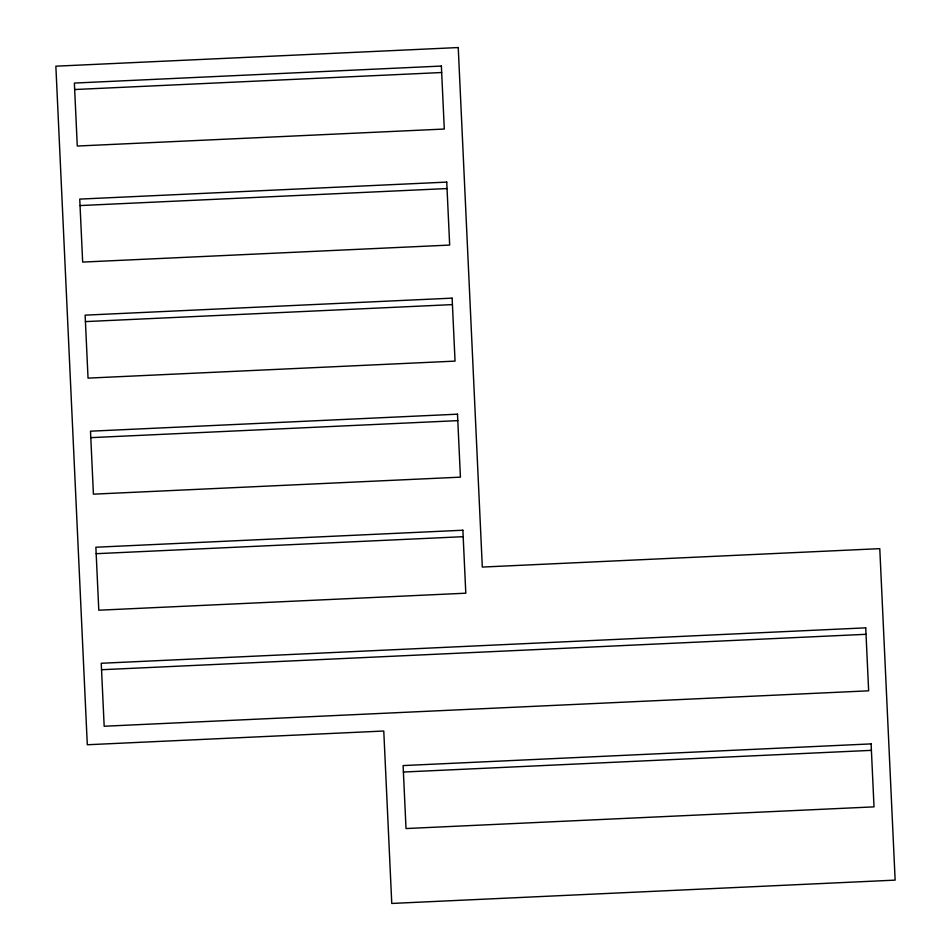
<?xml version="1.0" encoding="UTF-8"?>
<svg xmlns="http://www.w3.org/2000/svg" width="951" height="951" viewBox="0 0 951 951"><rect width="100%" height="100%" fill="white"/><g stroke="black" fill="none" stroke-linecap="round" stroke-linejoin="round"><path stroke-width="1.43" d="M74.665 89.525L441.668 72.526M80.039 205.571L447.053 188.56M85.424 321.604L452.426 304.605M90.797 437.65L457.8 420.639M96.17 553.696L463.185 536.685M101.555 669.73L866.028 634.305M403.402 772.034L871.401 750.351M458.239 47.55L55.859 66.19L87.302 744.752L383.776 731.022L391.764 903.45L895.141 880.127L879.782 548.656L482.312 567.069L458.239 47.55M441.371 66.059L74.368 83.07L77.281 146.038L444.295 129.039L441.371 66.059M446.744 182.105L79.741 199.104L82.666 262.084L449.668 245.073L446.744 182.105M452.129 298.139L85.126 315.15L88.039 378.118L455.042 361.118L452.129 298.139M457.502 414.184L90.5 431.195L93.412 494.163L460.415 477.152L457.502 414.184M462.875 530.23L95.873 547.229L98.797 610.209L465.8 593.198L462.875 530.23M865.731 627.85L101.246 663.275L104.17 726.243L868.643 690.818L865.731 627.85M871.104 743.896L403.105 765.579L406.018 828.547L874.017 806.864L871.104 743.896"/></g></svg>
